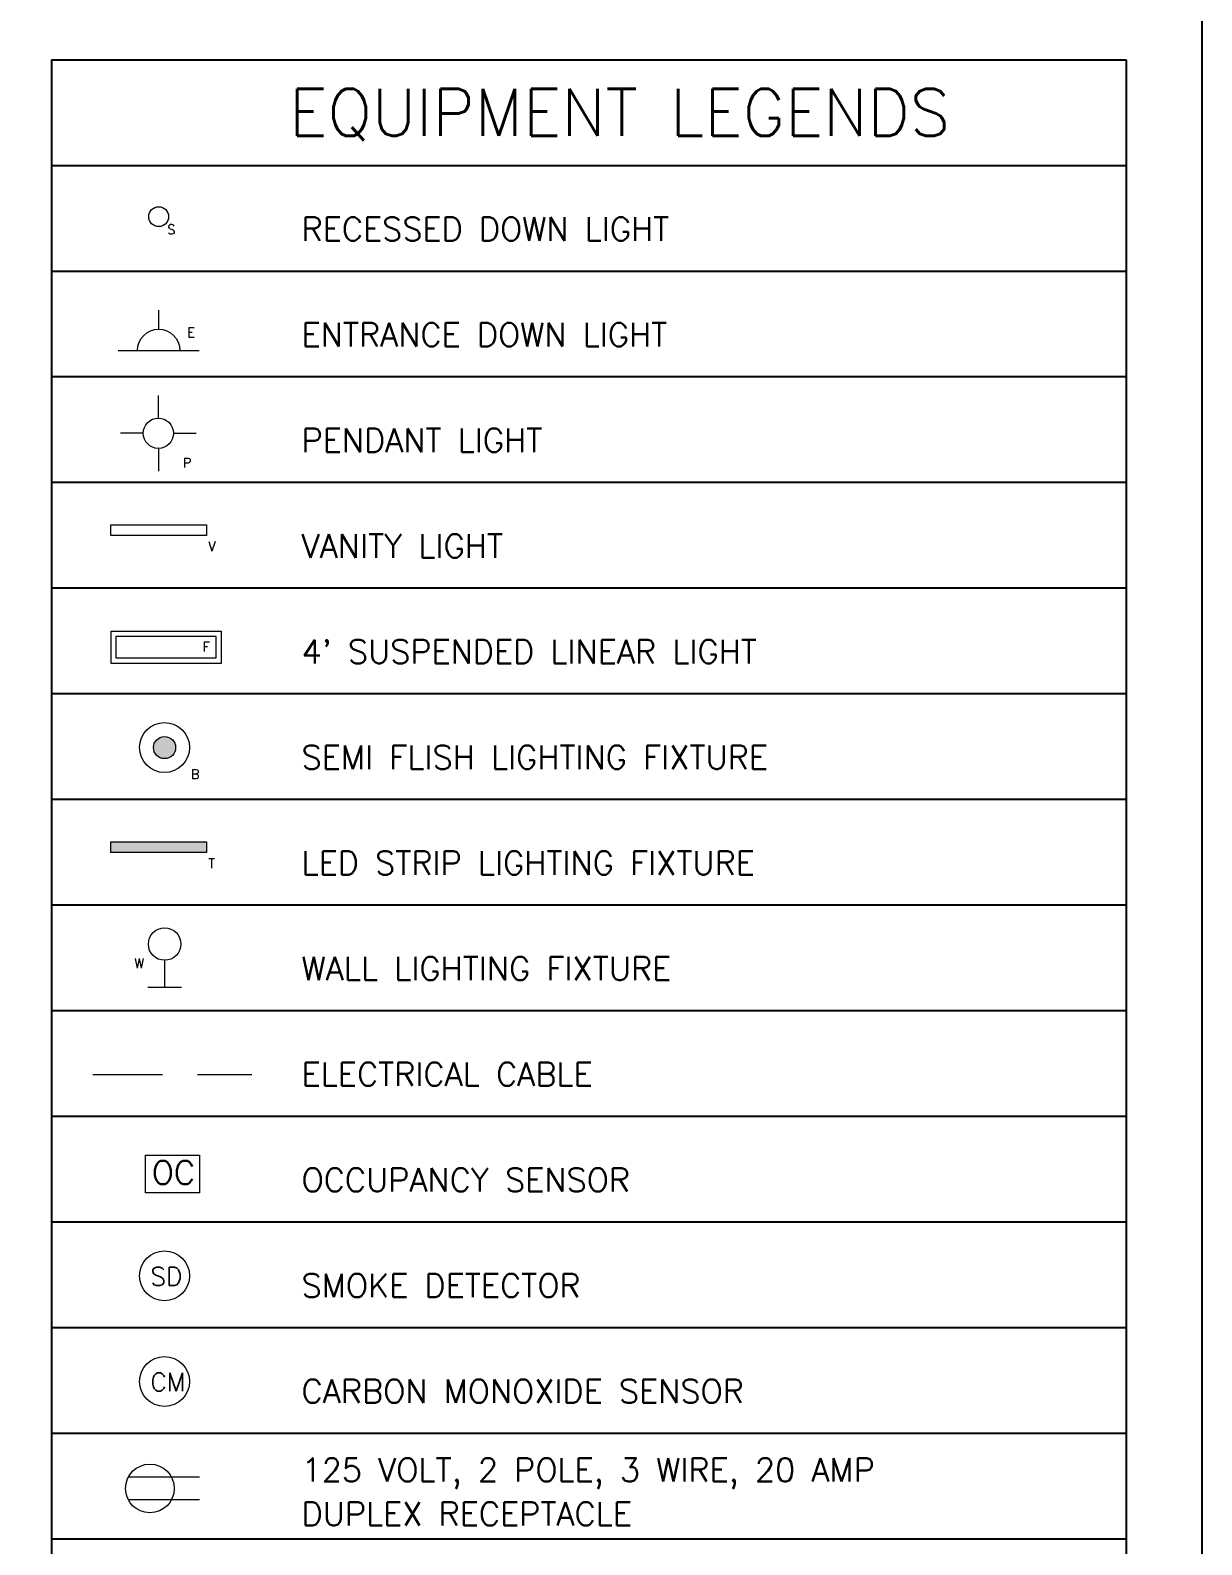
# Model space of a CAD drawing. Header units: millimetres. Extents: x 1605 to 1638, y 1273 to 1481.
# Drawn here: x 1634.23 to 1638.43, y 1470.31 to 1475.74 of the extents above; entities that cross this region are included whole.
import ezdxf
from ezdxf.enums import TextEntityAlignment as Align

# ---------------------------------------------------------------- set-up
doc = ezdxf.new("R2010")
doc.units = ezdxf.units.MM
doc.linetypes.add('HIDDEN', pattern=[0.375, 0.25, -0.125])
doc.linetypes.add('PLANTAS$0$HIDDEN', pattern=[0.375, 0.25, -0.125])
doc.layers.add('Electrico Salidas', color=160, linetype='Continuous', lineweight=15)
doc.layers.add('iluminacion', color=1, linetype='Continuous', lineweight=15)
for name, color, linetype in [('Plump', 7, 'Continuous'), ('TEXTM', 2, 'Continuous'), ('TEXTS', 1, 'Continuous')]:
    doc.layers.add(name, color=color, linetype=linetype)
doc.styles.add('TEXTM', font='romans9.shx')
doc.styles.add('TEXTS', font='romans9.shx')

# ---------------------------------------------------------------- blocks, each defined once
blk = doc.blocks.new('A$Cb34c378b')
at = {"layer": 'iluminacion', "lineweight": -2}
for p, q in [((0, 0.0942, 0), (0, 0.3955, 0)), ((0.1036, 0.1977, 0), (0.1977, 0.1977, 0)), ((0, 0, 0), (0, 0.0942, 0))]:
    blk.add_line(p, q, dxfattribs=at)
blk.add_arc((0, 0.1977, 0), 0.1036, 270, 90, dxfattribs=at)
blk = doc.blocks.new('A$Ca2bb7c67')
at = {"color": 1}
for p, q in [((0.262, 0.367, 0.36), (0.262, 0.525, 0.36)), ((0.158, 0.262, 0.36), (0, 0.262, 0.36)), ((0.367, 0.262, 0.36), (0.525, 0.262, 0.36)), ((0.262, 0.158, 0.36), (0.262, 0, 0.36))]:
    blk.add_line(p, q, dxfattribs=at)
blk.add_circle((0.262, 0.262, 0.36), 0.105, dxfattribs=at)
blk = doc.blocks.new('A$Cfbec699e')
at = {"color": 5}
for p, q in [((0.09, 0.513, 0.36), (0.09, 0.019, 0.36)), ((0.247, 0.513, 0.36), (0.247, 0.019, 0.36))]:
    blk.add_line(p, q, dxfattribs=at)
blk.add_circle((0.169, 0.169, 0.36), 0.169, dxfattribs=at)

msp = doc.modelspace()

# ---------------------------------------------------------------- hatches: boundary and pattern name
at = {"layer": 'iluminacion'}
h = msp.add_hatch(color=3, dxfattribs=at)
h.dxf.hatch_style = 1
h.paths.add_polyline_path([(1634.7511, 1473.1685, 1), (1634.67158, 1473.1685, 1)])
h = msp.add_hatch(color=256, dxfattribs=at)
h.dxf.hatch_style = 1
h.paths.add_polyline_path([(1634.86181, 1472.8303), (1634.51919, 1472.8303), (1634.51919, 1472.792), (1634.86181, 1472.792)])

# ---------------------------------------------------------------- linework, layer by layer
at = {"color": 0}
for p, q in [((1634.30655, 1475.63343, 0.35988), (1634.30655, 1474.87592, 0.35988)), ((1638.15701, 1475.63343, 0.35988), (1638.15701, 1462.97737, 0.35988)), ((1634.30655, 1475.25468, 0.35988), (1638.15701, 1475.25468, 0.35988)), ((1634.30655, 1474.87592, 0.35988), (1634.30655, 1462.97737, 0.35988)), ((1634.30655, 1474.87592, 0.35988), (1638.15701, 1474.87592, 0.35988)), ((1638.15701, 1474.49717, 0.35988), (1634.30655, 1474.49717, 0.35988)), ((1638.15701, 1474.11841, 0.35988), (1634.30655, 1474.11841, 0.35988)), ((1638.15701, 1473.73966, 0.35988), (1634.30655, 1473.73966, 0.35988)), ((1638.15701, 1473.3609, 0.35988), (1634.30655, 1473.3609, 0.35988)), ((1638.15701, 1472.98215, 0.35988), (1634.30655, 1472.98215, 0.35988)), ((1638.15701, 1472.6034, 0.35988), (1634.30655, 1472.6034, 0.35988)), ((1638.15701, 1472.22464, 0.35988), (1634.30655, 1472.22464, 0.35988)), ((1638.15701, 1471.84589, 0.35988), (1634.30655, 1471.84589, 0.35988)), ((1638.15701, 1471.46713, 0.35988), (1634.30655, 1471.46713, 0.35988)), ((1638.15701, 1471.08838, 0.35988), (1634.30655, 1471.08838, 0.35988)), ((1638.15701, 1470.70962, 0.35988), (1634.30655, 1470.70962, 0.35988)), ((1638.15701, 1470.33087, 0.35988), (1634.30655, 1470.33087, 0.35988))]:
    msp.add_line(p, q, dxfattribs=at)
for p, q in [((1634.30655, 1475.63343, 0.35988), (1638.15701, 1475.63343, 0.35988)), ((1634.30655, 1474.87592, 0.35988), (1638.15701, 1474.87592, 0.35988))]:
    msp.add_line(p, q)
at = {"layer": 'Electrico Salidas', "color": 0, "linetype": 'PLANTAS$0$HIDDEN'}
msp.add_line((1634.45406, 1471.99706, 0.174), (1635.0242, 1471.99706, 0.174), dxfattribs=at)
at = {"layer": 'iluminacion', "color": 32, "true_color": 0xcd6928}
for p, q in [((1634.7117, 1472.40592, 0.174), (1634.7117, 1472.30945, 0.174)), ((1634.65138, 1472.30945, 0.174), (1634.77203, 1472.30945, 0.174))]:
    msp.add_line(p, q, dxfattribs=at)
at = {"layer": 'iluminacion', "elevation": 0.174}
for points in [[(1634.51919, 1473.96656), (1634.86181, 1473.96656), (1634.86181, 1473.92826), (1634.51919, 1473.92826)], [(1634.51919, 1472.8303), (1634.86181, 1472.8303), (1634.86181, 1472.792), (1634.51919, 1472.792)]]:
    msp.add_lwpolyline(points, close=True, dxfattribs=at)
at = {"layer": 'iluminacion', "color": 0, "elevation": 0.174}
for points in [[(1634.91375, 1473.46937), (1634.52041, 1473.46937), (1634.52041, 1473.5856), (1634.91375, 1473.5856)], [(1634.89656, 1473.56709), (1634.53649, 1473.56709), (1634.53649, 1473.49039), (1634.89656, 1473.49039)], [(1634.64322, 1471.70778), (1634.83633, 1471.70778), (1634.83633, 1471.57238), (1634.64322, 1471.57238)]]:
    msp.add_lwpolyline(points, close=True, dxfattribs=at)
at = {"layer": 'iluminacion'}
msp.add_circle((1634.69029, 1475.07165, 0.42879), 0.0357, dxfattribs=at)
at = {"layer": 'iluminacion', "color": 3}
for centre, radius in [((1634.71134, 1473.1685, 0.174), 0.08946), ((1634.71134, 1473.1685, 0.174), 0.03976), ((1634.71134, 1471.27473, 0.174), 0.08946), ((1634.71134, 1470.89597, 0.174), 0.08946)]:
    msp.add_circle(centre, radius, dxfattribs=at)
at = {"layer": 'iluminacion', "color": 32, "true_color": 0xcd6928}
msp.add_circle((1634.7117, 1472.46423, 0.174), 0.05832, dxfattribs=at)
at = {"layer": 'Plump'}
msp.add_lwpolyline([(1638.42771, 1456.20352), (1605.44565, 1456.20352), (1605.44565, 1480.94006), (1638.42771, 1480.94006)], close=True, dxfattribs=at)

# ---------------------------------------------------------------- block references
at = {"layer": 'Electrico Salidas', "xscale": 0.5165055370629944, "yscale": 0.5165055370629944, "zscale": 0.5165055370629944, "rotation": 270}
msp.add_blockref('A$Cfbec699e', (1634.57145, 1470.5999, 0.174), dxfattribs=at)
at = {"layer": 'iluminacion', "color": 0, "xscale": -0.7321042113575733, "yscale": 0.7321042113575733, "zscale": 0.7321042113575733, "rotation": 270}
msp.add_blockref('A$Cb34c378b', (1634.54552, 1474.59228, 0.42879), dxfattribs=at)
at = {"layer": 'iluminacion', "xscale": 0.5165055370629944, "yscale": 0.5165055370629944, "zscale": 0.5165055370629944}
msp.add_blockref('A$Ca2bb7c67', (1634.55386, 1474.15987, 0.174), dxfattribs=at)

# ---------------------------------------------------------------- texts
at = {"layer": 'TEXTM', "color": 0, "style": 'TEXTM'}
msp.add_text('EQUIPMENT LEGENDS', height=0.1684738, dxfattribs=at).set_placement((1636.34229, 1475.36083, 0.35988), align=Align.CENTER)
at = {"layer": 'TEXTS', "color": 0, "linetype": 'HIDDEN', "style": 'TEXTS'}
for s, height, p in [('S', 0.03429, (1634.72123, 1475.00874, 0.24966)), ('RECESSED DOWN LIGHT', 0.0842369, (1635.20235, 1474.98539, 0.35988)), ('E', 0.03429, (1634.79274, 1474.63943, 0.24966)), ('ENTRANCE DOWN LIGHT', 0.0842369, (1635.20235, 1474.60663, 0.35988)), ('PENDANT LIGHT', 0.0842369, (1635.20235, 1474.22788, 0.35988)), ('P', 0.03429, (1634.77712, 1474.17218, 0.24966)), ('V', 0.03429, (1634.86794, 1473.87257, 0.24966)), ('VANITY LIGHT', 0.0842369, (1635.20235, 1473.84912, 0.35988)), ('F', 0.03429, (1634.84735, 1473.51266, 0.24966)), ("4' SUSPENDED LINEAR LIGHT", 0.0842369, (1635.20235, 1473.47037, 0.35988)), ('SEMI FLISH LIGHTING FIXTURE', 0.0842369, (1635.20235, 1473.09161, 0.35988)), ('B', 0.03429, (1634.80558, 1473.05606, 0.24966)), ('T', 0.03429, (1634.86794, 1472.7363, 0.24966)), ('LED STRIP LIGHTING FIXTURE', 0.0842369, (1635.20235, 1472.71286, 0.35988)), ('W', 0.03429, (1634.60265, 1472.37798, 0.24966)), ('WALL LIGHTING FIXTURE', 0.0842369, (1635.20235, 1472.33411, 0.35988)), ('ELECTRICAL CABLE', 0.0842369, (1635.20235, 1471.95535, 0.35988)), ('OC', 0.084237, (1634.66553, 1471.60298, 0.35988)), ('OCCUPANCY SENSOR', 0.0842369, (1635.20235, 1471.5766, 0.35988)), ('SD', 0.065324, (1634.66062, 1471.24003, 0.31814)), ('SMOKE DETECTOR', 0.0842369, (1635.20235, 1471.19784, 0.35988)), ('CM', 0.065324, (1634.66062, 1470.86128, 0.31814)), ('CARBON MONOXIDE SENSOR', 0.0842369, (1635.20235, 1470.81909, 0.35988)), ('125 VOLT, 2 POLE, 3 WIRE, 20 AMP', 0.0842369, (1635.20235, 1470.53703, 0.35988)), ('DUPLEX RECEPTACLE', 0.0842369, (1635.20235, 1470.37945, 0.35988))]:
    msp.add_text(s, height=height, dxfattribs=at).set_placement(p)

doc.saveas('drawing.dxf')
